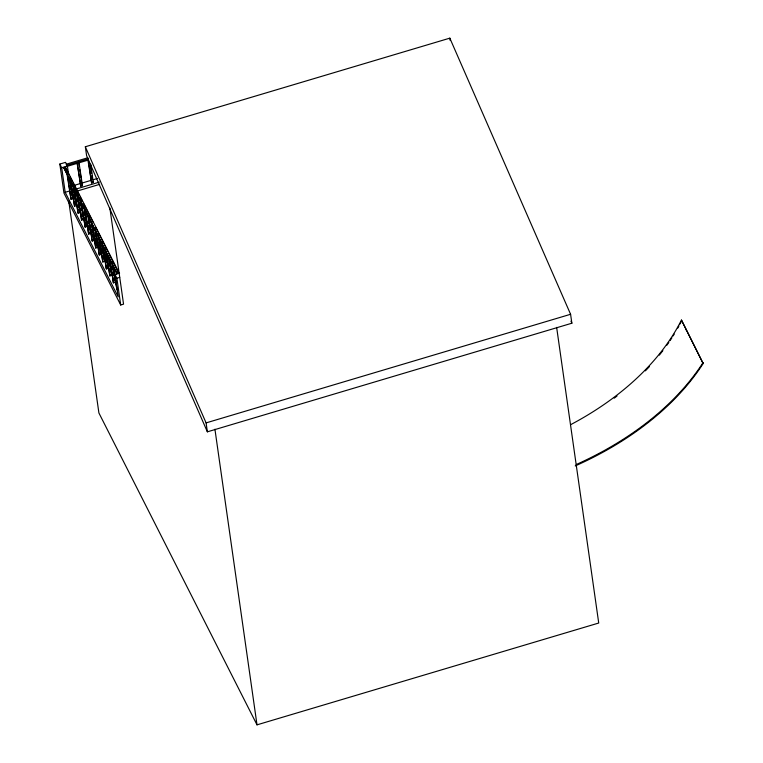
<?xml version="1.0" encoding="UTF-8"?>
<svg xmlns="http://www.w3.org/2000/svg" width="763" height="763" viewBox="0 0 763 763"><rect width="100%" height="100%" fill="white"/><g stroke="black" fill="none" stroke-linecap="round" stroke-linejoin="round"><path stroke-width="1.14" d="M85.332 146.763L449.827 38.15L570.59 314.28L571.869 323.216L207.374 431.829L86.61 155.7L85.332 146.763L206.096 422.893L207.374 431.829M109.862 207.984L123.549 304.151L120.697 305L63.968 193.087L59.838 164.055L65.532 162.357L67.392 166.019L68.556 174.212M87.831 157.769L66.257 164.198L66.982 166.41L88.336 160.049L91.598 182.948L93.305 182.433L90.692 164.121M66.82 165.294L88.394 158.866M59.838 164.055L61.698 167.717L67.392 166.019M63.768 167.688L65.475 167.173L118.494 271.742L118.647 272.858L116.939 273.373L63.768 167.688L116.939 273.373M74.726 185.228L90.673 180.478M92.943 179.801L97.502 178.437M77.12 163.32L80.773 186.172L82.48 185.657L78.942 162.214M61.698 167.717L65.189 192.295L69.748 190.931M73.162 189.92L99.362 182.109M71.207 192.829L74.621 191.809M76.901 191.132L99.686 184.341M67.182 175.223L70.997 199.219L72.704 198.714L69.938 179.248M70.721 182.195L74.536 206.191L76.243 205.686L73.467 186.22M74.249 189.167L78.064 213.163L79.772 212.648L77.006 193.192M90.101 216.539L88.384 217.054L92.209 241.051L93.916 240.536L91.302 222.224M77.788 196.139L81.603 220.135L83.31 219.62L80.382 199.019M81.317 203.111L85.132 227.107L86.848 226.592L84.073 207.135M84.855 210.083L88.67 234.079L90.377 233.564L87.774 215.252M91.922 224.026L95.737 248.023L97.445 247.508L94.679 228.051M95.451 230.989L99.276 254.985L100.983 254.48L98.208 235.023M98.99 237.961L102.805 261.957L104.512 261.451L101.746 241.995M102.528 244.933L106.343 268.929L108.05 268.423L105.275 248.957M116.777 272.257L118.494 271.742M106.057 251.904L109.872 275.901L111.579 275.395L108.975 257.074M65.189 192.295L118.208 296.864L115.022 274.527L119.581 273.164M115.022 274.527L116.882 278.19L119.734 277.341M109.595 258.876L113.41 282.873L115.118 282.367L112.352 262.901M206.096 422.893L570.59 314.28M68.746 201.136L98.904 412.974L257.007 724.85L598.726 623.028L556.647 327.384M570.695 424.648A288.271 191.017 -8.1 0 0 681.454 320.059L703.162 363.522A298.209 197.598 -8.1 0 1 575.235 465.935M681.454 320.059L703.162 363.522M92.743 181.336L93.305 182.433M91.598 182.948L87.936 160.096M77.235 162.729L80.773 186.172M81.927 184.56L82.48 185.657M66.696 165.867L66.982 166.41M66.104 169.214L68.889 174.717M69.948 176.797L72.428 181.689M72.981 182.786L75.461 187.679M75.957 188.661L79.495 195.624M80.048 196.73L82.528 201.623M83.587 203.702L93.134 222.538M95.68 227.546L97.721 231.59M98.217 232.562L100.697 237.455M101.26 238.552L103.739 243.445M104.235 244.427L107.764 251.399M108.823 253.478L111.303 258.371M111.856 259.468L118.647 272.858M71.426 191.647L73.029 194.823M74.64 197.989L76.777 202.214M78.389 205.381L79.457 207.498M82.137 212.772L83.739 215.948M84.807 218.056L87.487 223.34M89.09 226.506L90.168 228.623M93.382 234.956L94.45 237.074M95.518 239.181L96.586 241.299M99.8 247.632L100.878 249.749M104.083 256.082L105.16 258.199M106.229 260.307L107.297 262.424M110.511 268.757L111.589 270.865M72.151 197.607L72.704 198.714M79.772 212.648L78.894 209.262M82.747 218.523L83.31 219.62M89.824 232.467L90.377 233.564M97.445 247.508L96.567 244.122M100.983 254.48L99.61 247.66M108.05 268.423L107.163 265.028M111.026 274.289L111.579 275.395M570.962 321.156L571.869 323.216M686.299 329.606L686.423 330.503M449.827 38.15L450.151 40.382M214.928 429.207L257.007 724.85M116.043 271.018L116.529 274.451M116.882 278.19L120.697 305M113.687 266.955L116.939 289.845L113.124 265.848M112.609 267.527L112.934 269.816M113.258 272.105L113.744 275.538M114.068 277.827L114.393 280.116M110.149 259.983L113.41 282.873M108.747 258.266L109.233 261.699M109.557 263.988L109.882 266.277M110.215 268.566L110.702 272M106.62 253.011L109.872 275.901M105.046 250.15L105.37 252.439M105.695 254.728L106.028 257.017M106.515 260.45L106.839 262.739M103.081 246.039L106.343 268.929M90.625 166.458L91.608 173.325M91.932 175.614L92.418 179.047M101.841 245.467L102.328 248.9M102.652 251.189L102.976 253.478M103.301 255.767L103.797 259.21M99.552 239.067L102.805 261.957M98.141 237.35L98.465 239.639M98.789 241.928L99.285 245.362M96.014 232.095L99.276 254.985M94.936 232.667L95.423 236.101M95.747 238.399L96.233 241.833M92.476 225.123L95.737 248.023M91.236 224.551L91.56 226.84M91.884 229.138L92.38 232.572M92.704 234.861L93.029 237.15M88.947 218.151L92.209 241.051M88.193 221.022L88.518 223.311M88.842 225.6L89.328 229.034M78.99 163.959L79.314 166.248M79.81 169.682L80.134 171.971M80.458 174.26L80.945 177.693M81.269 179.982L81.593 182.271M85.408 211.179L88.67 234.079M84.331 211.761L84.817 215.195M85.141 217.484L85.475 219.773M85.799 222.062L86.286 225.495M81.879 204.207L85.132 227.107M80.468 202.5L80.964 205.934M81.288 208.223L81.612 210.512M82.099 213.945L82.423 216.234M78.341 197.236L81.603 220.135M76.777 194.384L77.101 196.673M77.425 198.962L77.75 201.251M78.236 204.684L78.57 206.973M74.812 190.264L78.064 213.163M73.563 189.701L74.059 193.134M74.383 195.423L74.869 198.857M75.194 201.146L75.68 204.579M71.274 183.292L74.536 206.191M69.872 181.584L70.196 183.873M70.52 186.162L71.007 189.596M71.331 191.885L71.827 195.318M67.745 176.32L70.997 199.219M65.475 167.173L65.637 168.289M681.578 320.946A288.271 191.017 -8.1 0 1 680.005 324.008M678.908 326.039A288.271 191.017 -8.1 0 1 677.782 328.071M674.234 334.118A288.271 191.017 -8.1 0 1 673.071 335.968M671.888 337.828A288.271 191.017 -8.1 0 1 670.067 340.594M668.817 342.434A288.271 191.017 -8.1 0 1 666.891 345.181M662.875 350.627A288.271 191.017 -8.1 0 1 659.346 355.11M649.456 366.545A288.271 191.017 -8.1 0 1 645.374 370.847M617.038 396.016A288.271 191.017 -8.1 0 1 614.205 398.162M703.038 362.635A298.209 197.598 -8.1 0 1 576.179 464.572"/></g></svg>
